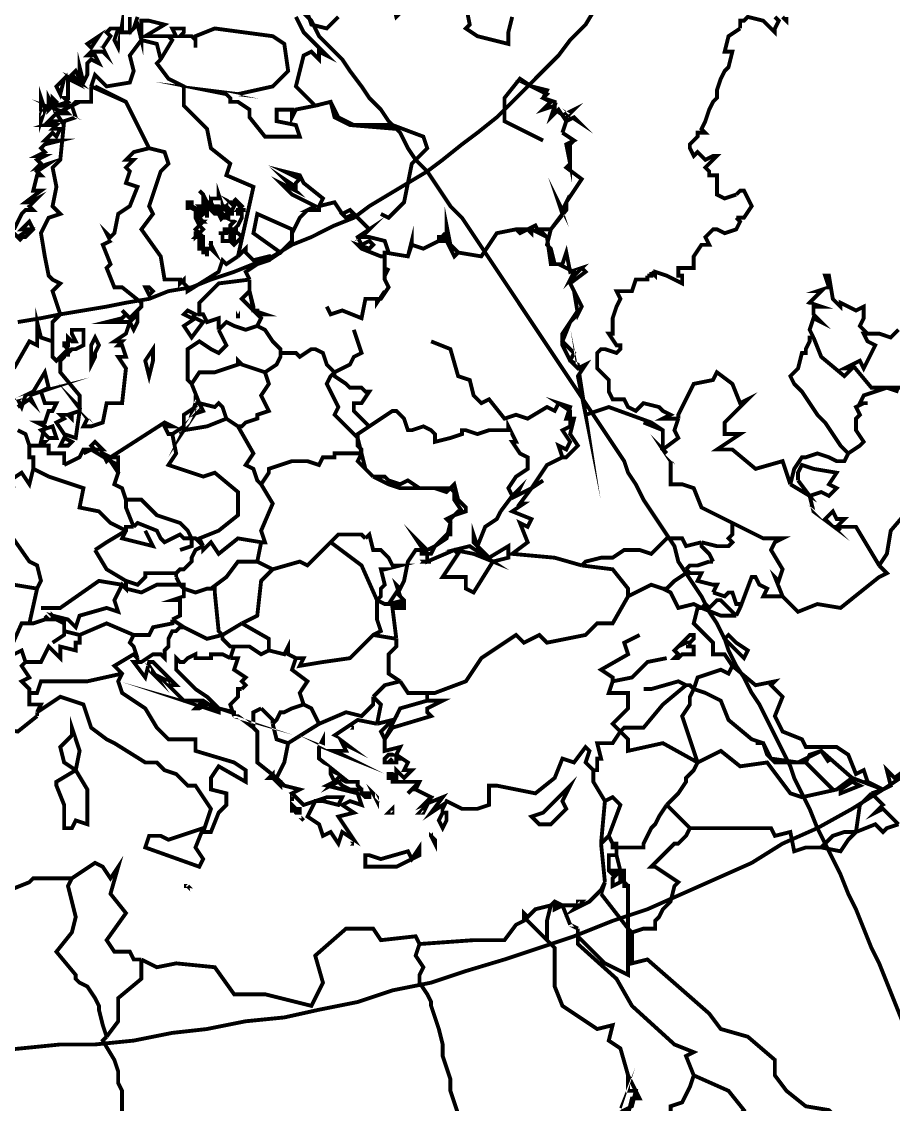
# Model space of a CAD drawing. Extents: x 475 to 2724, y -1 to 2248.
# Drawn here: x 1629 to 1854.7, y 1047.5 to 1327.8 of the extents above; entities that cross this region are included whole.
import ezdxf

# ---------------------------------------------------------------- set-up
doc = ezdxf.new("R2010")
doc.units = 0
doc.layers.get('0').update_dxf_attribs({"color": 8, "linetype": 'CONTINUOUS'})

msp = doc.modelspace()

# ---------------------------------------------------------------- linework, layer by layer
at = {"color": 5, "const_width": 1}
for points in [[(1756, 1329), (1755, 1325), (1755, 1322), (1751, 1323), (1747, 1324), (1744, 1326), (1745, 1327), (1744, 1332), (1740, 1337), (1737, 1337), (1730, 1341), (1729, 1338), (1730, 1333), (1726, 1329), (1725, 1333), (1716, 1339), (1717, 1346)], [(1764, 1297), (1754, 1302), (1754, 1308), (1758, 1313), (1761, 1311)], [(1764, 1308), (1765, 1310), (1761, 1311), (1765, 1309), (1764, 1308), (1767, 1307), (1767, 1305), (1770, 1303), (1772, 1305), (1770, 1304), (1773, 1302), (1772, 1303), (1770, 1302), (1768, 1305), (1766, 1303), (1767, 1306), (1764, 1305), (1766, 1307), (1764, 1308)], [(1648, 1311), (1656, 1307), (1662, 1295)], [(1726, 1300), (1714, 1301), (1710, 1303), (1709, 1307), (1705, 1306)], [(1722, 1278), (1724, 1277), (1728, 1281), (1730, 1291), (1734, 1295), (1733, 1298), (1725, 1301), (1715, 1301), (1711, 1303), (1709, 1307), (1705, 1306)], [(1770, 1302), (1769, 1299)], [(1771, 1291), (1771, 1296), (1772, 1297), (1769, 1299), (1772, 1297), (1770, 1296), (1771, 1291)], [(1697, 1289), (1701, 1288), (1702, 1286), (1707, 1282), (1706, 1280), (1706, 1279), (1703, 1279), (1703, 1279), (1705, 1280), (1699, 1283), (1696, 1286), (1700, 1284), (1698, 1286), (1697, 1287), (1700, 1285), (1700, 1286), (1701, 1287), (1697, 1289)], [(1771, 1291), (1770, 1290), (1774, 1287), (1770, 1281)], [(1766, 1269), (1767, 1265), (1769, 1265), (1770, 1268), (1771, 1263), (1774, 1264), (1771, 1261), (1772, 1263), (1768, 1265), (1766, 1265), (1765, 1272), (1763, 1273), (1763, 1273), (1763, 1273), (1764, 1273), (1763, 1274), (1766, 1274), (1769, 1278), (1768, 1281), (1769, 1279), (1770, 1281), (1770, 1279), (1766, 1274), (1765, 1270), (1766, 1269)], [(1683, 1271), (1684, 1271), (1684, 1271), (1684, 1271), (1684, 1271), (1684, 1272), (1683, 1272), (1683, 1271), (1682, 1271), (1681, 1271), (1681, 1271), (1681, 1273), (1680, 1273), (1681, 1273), (1681, 1272), (1681, 1273), (1682, 1273), (1682, 1274), (1681, 1274), (1681, 1274), (1682, 1274), (1683, 1273), (1683, 1274), (1683, 1275), (1683, 1275), (1684, 1276), (1684, 1276), (1682, 1277), (1683, 1277), (1681, 1277), (1680, 1278), (1679, 1278), (1678, 1279), (1680, 1278), (1679, 1279), (1679, 1279), (1678, 1281), (1678, 1280), (1677, 1281), (1676, 1283), (1676, 1283), (1675, 1284), (1675, 1284), (1675, 1284), (1676, 1283), (1676, 1282), (1677, 1281), (1677, 1281), (1678, 1281), (1678, 1282), (1679, 1282), (1679, 1282), (1680, 1282), (1680, 1283), (1681, 1280), (1682, 1280), (1683, 1279), (1683, 1279), (1683, 1279), (1682, 1279), (1682, 1279), (1682, 1279), (1682, 1280), (1681, 1279), (1680, 1280), (1680, 1280), (1679, 1280), (1679, 1280), (1680, 1278), (1680, 1279), (1681, 1278), (1681, 1277), (1682, 1278), (1682, 1278), (1682, 1278), (1683, 1279), (1682, 1279), (1682, 1279), (1683, 1278), (1684, 1278), (1683, 1278), (1683, 1278), (1684, 1280), (1684, 1280), (1683, 1281), (1685, 1280), (1685, 1280), (1684, 1281), (1685, 1281), (1684, 1282), (1686, 1280), (1686, 1280), (1685, 1279), (1686, 1279), (1686, 1279), (1687, 1279), (1687, 1279), (1686, 1279), (1685, 1279), (1685, 1278), (1686, 1278), (1686, 1277), (1685, 1275), (1685, 1275), (1684, 1274), (1685, 1274), (1684, 1274), (1684, 1273), (1684, 1273), (1684, 1273), (1685, 1273), (1685, 1273), (1686, 1272), (1684, 1270), (1683, 1271)], [(1673, 1280), (1673, 1281), (1672, 1281), (1672, 1281), (1672, 1280), (1672, 1279), (1672, 1279), (1672, 1280), (1672, 1280), (1674, 1279), (1674, 1278), (1674, 1277), (1674, 1277), (1675, 1275), (1674, 1274), (1674, 1274), (1674, 1274), (1674, 1274), (1675, 1273), (1674, 1273), (1674, 1272), (1675, 1273), (1674, 1272), (1675, 1272), (1675, 1271), (1675, 1271), (1675, 1270), (1675, 1270), (1675, 1269), (1676, 1269), (1676, 1269), (1676, 1269), (1676, 1268), (1677, 1268), (1677, 1268), (1677, 1267), (1677, 1268), (1677, 1269), (1677, 1269), (1677, 1269), (1676, 1269), (1677, 1269), (1678, 1269), (1679, 1268), (1679, 1268), (1678, 1270), (1678, 1270), (1678, 1271), (1678, 1271), (1678, 1270), (1678, 1269), (1678, 1269), (1676, 1269), (1676, 1270), (1676, 1270), (1676, 1271), (1676, 1272), (1675, 1272), (1675, 1273), (1676, 1274), (1675, 1275), (1675, 1275), (1676, 1276), (1675, 1276), (1675, 1276), (1676, 1276), (1675, 1277), (1675, 1277), (1676, 1278), (1676, 1278), (1677, 1278), (1677, 1277), (1677, 1278), (1677, 1277), (1677, 1278), (1677, 1280), (1676, 1281), (1676, 1281), (1676, 1280), (1676, 1280), (1675, 1280), (1676, 1279), (1677, 1279), (1677, 1279), (1677, 1278), (1675, 1279), (1675, 1279), (1676, 1278), (1676, 1278), (1675, 1278), (1675, 1277), (1675, 1277), (1675, 1277), (1675, 1277), (1674, 1278), (1674, 1278), (1674, 1279), (1675, 1279), (1675, 1279), (1675, 1278), (1673, 1280), (1673, 1280)], [(1712, 1278), (1710, 1281), (1706, 1280)], [(1690, 1278), (1699, 1274), (1699, 1273), (1699, 1271), (1696, 1268), (1696, 1268), (1689, 1273), (1690, 1278)], [(1699, 1273), (1701, 1277), (1703, 1279)], [(1714, 1279), (1715, 1278), (1713, 1277), (1712, 1278), (1714, 1279)], [(1719, 1274), (1715, 1278)], [(1737, 1272), (1737, 1271), (1737, 1271), (1739, 1271), (1741, 1267), (1742, 1268), (1742, 1268), (1740, 1270), (1739, 1275), (1739, 1272), (1738, 1273), (1739, 1272), (1737, 1272)], [(1719, 1272), (1723, 1271), (1724, 1268), (1723, 1268), (1723, 1267), (1722, 1267), (1717, 1269), (1716, 1270), (1719, 1269), (1720, 1270), (1719, 1271), (1717, 1270), (1716, 1272), (1719, 1274), (1719, 1274), (1717, 1272), (1719, 1272)], [(1742, 1268), (1748, 1267), (1752, 1273), (1757, 1274), (1758, 1273), (1762, 1275), (1763, 1273)], [(1729, 1267), (1730, 1271), (1730, 1270), (1733, 1269), (1737, 1271)], [(1742, 1268), (1748, 1267), (1752, 1273), (1757, 1274), (1760, 1274), (1761, 1273), (1761, 1274), (1763, 1273)], [(1723, 1268), (1729, 1267), (1730, 1270), (1733, 1269), (1737, 1271)], [(1696, 1268), (1693, 1266)], [(1708, 1254), (1709, 1252), (1712, 1253), (1717, 1251), (1718, 1256), (1722, 1256), (1724, 1259), (1723, 1261), (1723, 1267)], [(1723, 1262), (1724, 1264)], [(1774, 1264), (1775, 1263), (1771, 1260), (1772, 1258)], [(1773, 1252), (1772, 1258), (1774, 1254), (1773, 1252), (1773, 1252)], [(1848, 1247), (1846, 1249), (1847, 1251), (1847, 1254), (1845, 1253), (1841, 1255), (1841, 1254), (1839, 1256), (1838, 1262), (1837, 1262), (1838, 1259), (1835, 1258), (1836, 1258), (1833, 1255), (1836, 1254), (1834, 1254), (1834, 1252), (1836, 1250), (1834, 1251), (1833, 1248), (1834, 1246)], [(1690, 1252), (1690, 1252), (1686, 1256), (1688, 1258)], [(1688, 1258), (1689, 1253), (1692, 1252), (1690, 1252)], [(1721, 1256), (1721, 1255), (1723, 1258)], [(1685, 1253), (1685, 1251), (1685, 1253)], [(1775, 1226), (1773, 1236), (1775, 1239), (1773, 1238), (1771, 1240), (1772, 1242), (1769, 1245), (1771, 1250), (1769, 1247), (1769, 1244), (1771, 1240), (1773, 1239), (1775, 1226)], [(1773, 1252), (1771, 1250)], [(1645, 1248), (1645, 1246), (1645, 1247), (1645, 1246), (1645, 1245), (1645, 1244), (1643, 1243), (1643, 1243), (1643, 1243), (1642, 1243), (1641, 1242), (1641, 1241), (1641, 1242), (1640, 1241), (1640, 1242), (1641, 1243), (1640, 1244), (1640, 1245), (1640, 1244), (1641, 1244), (1641, 1246), (1641, 1246), (1642, 1245), (1643, 1245), (1642, 1247), (1642, 1247), (1642, 1248), (1642, 1248), (1642, 1248), (1642, 1248), (1644, 1248), (1644, 1248), (1645, 1248)], [(1715, 1248), (1717, 1242), (1715, 1241), (1714, 1239), (1710, 1237)], [(1834, 1246), (1836, 1241), (1842, 1236), (1844, 1238), (1842, 1238), (1844, 1239), (1846, 1240), (1847, 1238), (1850, 1244), (1848, 1245), (1847, 1247), (1848, 1247)], [(1648, 1246), (1649, 1244), (1648, 1242), (1648, 1241), (1647, 1239), (1647, 1239), (1647, 1240), (1647, 1241), (1647, 1242), (1647, 1244), (1648, 1246), (1648, 1246), (1648, 1246)], [(1735, 1245), (1740, 1243), (1742, 1236), (1745, 1235), (1746, 1231), (1748, 1229), (1750, 1230), (1754, 1225), (1757, 1226), (1760, 1225), (1765, 1228), (1767, 1227), (1768, 1229)], [(1863, 1233), (1849, 1233), (1844, 1239)], [(1710, 1237), (1709, 1236), (1708, 1234), (1711, 1228), (1710, 1226), (1716, 1220), (1716, 1220)], [(1710, 1237), (1710, 1237)], [(1671, 1222), (1672, 1224), (1673, 1225), (1671, 1222)], [(1768, 1229), (1771, 1228), (1770, 1225), (1772, 1225), (1771, 1221), (1773, 1218), (1770, 1215), (1769, 1215), (1768, 1218), (1770, 1217), (1771, 1219), (1769, 1222), (1771, 1223), (1771, 1227), (1768, 1229)], [(1775, 1226), (1781, 1228), (1792, 1224), (1795, 1222), (1795, 1217)], [(1671, 1222), (1670, 1221), (1670, 1221), (1671, 1222)], [(1790, 1224), (1795, 1222)], [(1676, 1192), (1675, 1194), (1680, 1196), (1685, 1200), (1685, 1206), (1679, 1211), (1676, 1210), (1667, 1213), (1669, 1216), (1668, 1221)], [(1716, 1220), (1717, 1216)], [(1718, 1212), (1716, 1214), (1717, 1216)], [(1717, 1216), (1717, 1216)], [(1717, 1216), (1718, 1212), (1718, 1212)], [(1769, 1215), (1765, 1213), (1761, 1207)], [(1656, 1204), (1655, 1207), (1653, 1208), (1654, 1211)], [(1654, 1211), (1654, 1213)], [(1718, 1212), (1718, 1212), (1720, 1210)], [(1656, 1196), (1656, 1196), (1652, 1198), (1649, 1201), (1644, 1202), (1645, 1207), (1636, 1210)], [(1720, 1210), (1723, 1210), (1724, 1209), (1724, 1209), (1724, 1209), (1727, 1208), (1729, 1209), (1732, 1207), (1736, 1207), (1739, 1206), (1740, 1207), (1740, 1207), (1741, 1208), (1742, 1204), (1744, 1202), (1744, 1201), (1741, 1200), (1740, 1199), (1740, 1199), (1740, 1195), (1739, 1195), (1737, 1193), (1737, 1193), (1736, 1192)], [(1736, 1192), (1739, 1194), (1740, 1198), (1739, 1199), (1741, 1200), (1742, 1201), (1743, 1201), (1741, 1204), (1741, 1206), (1740, 1207), (1737, 1207), (1734, 1207), (1732, 1207), (1730, 1207), (1727, 1207), (1724, 1208), (1724, 1208), (1720, 1210), (1720, 1210), (1720, 1210)], [(1764, 1209), (1761, 1207)], [(1673, 1194), (1672, 1196), (1670, 1198), (1664, 1200), (1660, 1204), (1656, 1204)], [(1633, 1181), (1634, 1183), (1633, 1187), (1631, 1188), (1624, 1198), (1623, 1198)], [(1661, 1196), (1663, 1192), (1655, 1194), (1656, 1196)], [(1670, 1191), (1673, 1192), (1673, 1194)], [(1741, 1191), (1745, 1192), (1751, 1188), (1746, 1190), (1741, 1191)], [(1634, 1176), (1639, 1176), (1649, 1183), (1655, 1182)], [(1631, 1172), (1633, 1181)], [(1655, 1182), (1656, 1181)], [(1656, 1181), (1660, 1180), (1664, 1182), (1670, 1182)], [(1670, 1182), (1670, 1182)], [(1670, 1182), (1671, 1182), (1671, 1181)], [(1671, 1181), (1674, 1180), (1677, 1181), (1678, 1181)], [(1678, 1181), (1679, 1181), (1679, 1180), (1680, 1170), (1681, 1169)], [(1720, 1169), (1722, 1170), (1721, 1173), (1721, 1178)], [(1721, 1178), (1723, 1177), (1724, 1177)], [(1724, 1177), (1728, 1178)], [(1724, 1177), (1724, 1177), (1728, 1177)], [(1638, 1173), (1638, 1173), (1637, 1174), (1641, 1173)], [(1637, 1173), (1637, 1174), (1638, 1173)], [(1632, 1172), (1631, 1172)], [(1635, 1173), (1632, 1172)], [(1636, 1173), (1635, 1173)], [(1637, 1173), (1636, 1173)], [(1636, 1173), (1636, 1173)], [(1636, 1173), (1636, 1173)], [(1638, 1173), (1637, 1173)], [(1637, 1173), (1637, 1173)], [(1640, 1173), (1640, 1172), (1638, 1173)], [(1638, 1173), (1638, 1173)], [(1640, 1172), (1640, 1172), (1640, 1173)], [(1641, 1173), (1640, 1173)], [(1640, 1171), (1640, 1172)], [(1640, 1172), (1640, 1172)], [(1640, 1170), (1640, 1171)], [(1637, 1167), (1640, 1169), (1640, 1170)], [(1681, 1169), (1681, 1169)], [(1681, 1169), (1681, 1168)], [(1700, 1163), (1702, 1163), (1701, 1161), (1707, 1162), (1714, 1163), (1719, 1168), (1720, 1169)], [(1789, 1169), (1785, 1167), (1786, 1164), (1779, 1160), (1782, 1158), (1782, 1157), (1781, 1154), (1786, 1154), (1786, 1150), (1782, 1146), (1784, 1144)], [(1798, 1163), (1799, 1164), (1798, 1165), (1799, 1166), (1801, 1167), (1801, 1167), (1801, 1167), (1800, 1167), (1802, 1169), (1802, 1169), (1802, 1169), (1803, 1169), (1803, 1168), (1802, 1167), (1802, 1166), (1801, 1166), (1802, 1166), (1802, 1166), (1803, 1166), (1803, 1165), (1803, 1164), (1802, 1164), (1801, 1164), (1801, 1164), (1800, 1164), (1799, 1163), (1798, 1163)], [(1812, 1169), (1814, 1167), (1817, 1165), (1816, 1163), (1815, 1164), (1811, 1168), (1812, 1169)], [(1681, 1168), (1682, 1167), (1683, 1166)], [(1683, 1166), (1684, 1166)], [(1684, 1166), (1684, 1166)], [(1684, 1166), (1688, 1166), (1691, 1164), (1693, 1165)], [(1693, 1165), (1693, 1165), (1697, 1164), (1698, 1166), (1698, 1164), (1700, 1163)], [(1796, 1163), (1791, 1162), (1787, 1158), (1782, 1157)], [(1631, 1154), (1633, 1154), (1634, 1157), (1646, 1157), (1655, 1159)], [(1790, 1155), (1792, 1155), (1799, 1157), (1801, 1156)], [(1801, 1156), (1802, 1156), (1803, 1155)], [(1803, 1155), (1803, 1155)], [(1803, 1155), (1806, 1154), (1810, 1152), (1812, 1147), (1818, 1142), (1821, 1141), (1823, 1137), (1830, 1136), (1836, 1139), (1844, 1132)], [(1784, 1144), (1786, 1142), (1786, 1139), (1795, 1141), (1804, 1136), (1804, 1136)], [(1819, 1141), (1821, 1141), (1822, 1138), (1824, 1136), (1832, 1136), (1833, 1138), (1836, 1139), (1838, 1136)], [(1804, 1136), (1810, 1139), (1815, 1135), (1822, 1136), (1828, 1128), (1831, 1127), (1840, 1129), (1844, 1132), (1852, 1129), (1852, 1129), (1847, 1131)], [(1832, 1136), (1839, 1129)], [(1841, 1129), (1844, 1131), (1846, 1130), (1841, 1128), (1841, 1129)], [(1782, 1115), (1783, 1115), (1783, 1114)], [(1783, 1114), (1782, 1114), (1782, 1114), (1782, 1115)], [(1783, 1114), (1783, 1114)], [(1784, 1108), (1785, 1108), (1785, 1105), (1785, 1105), (1785, 1106), (1785, 1105)], [(1784, 1106), (1784, 1107), (1784, 1108), (1784, 1108)], [(1785, 1105), (1784, 1106)], [(1785, 1104), (1785, 1105), (1786, 1104), (1786, 1104)], [(1786, 1104), (1785, 1104), (1785, 1104)], [(1765, 1090), (1765, 1095), (1766, 1099)], [(1786, 1055), (1784, 1062), (1781, 1064), (1782, 1068), (1778, 1067), (1769, 1073), (1767, 1078), (1767, 1088), (1759, 1096)], [(1757, 1094), (1757, 1094)], [(1782, 1041), (1784, 1046), (1786, 1045), (1787, 1049), (1789, 1049), (1786, 1055), (1786, 1051), (1788, 1051), (1787, 1047), (1785, 1046), (1782, 1044), (1783, 1044), (1782, 1041)]]:
    msp.add_lwpolyline(points, dxfattribs=at)
at = {"color": 94, "const_width": 1}
for points in [[(1657, 1329), (1657, 1325), (1655, 1325), (1655, 1327), (1654, 1321), (1653, 1323), (1654, 1326), (1652, 1326), (1652, 1326), (1651, 1325), (1652, 1324), (1650, 1321), (1651, 1319), (1650, 1320), (1649, 1320), (1647, 1320), (1646, 1319), (1648, 1319), (1649, 1317), (1647, 1318), (1646, 1317), (1646, 1314), (1645, 1312), (1644, 1316), (1644, 1313), (1643, 1315), (1642, 1314), (1644, 1312), (1642, 1313), (1643, 1312), (1641, 1313), (1641, 1312), (1641, 1308), (1640, 1308), (1641, 1307), (1638, 1306), (1642, 1306), (1640, 1305), (1641, 1304), (1638, 1305), (1640, 1304), (1638, 1304), (1640, 1301), (1638, 1304), (1636, 1302), (1638, 1302), (1635, 1301), (1638, 1301), (1637, 1300), (1639, 1300), (1638, 1298), (1637, 1299), (1635, 1297), (1639, 1297), (1635, 1296), (1634, 1295), (1635, 1294), (1633, 1293), (1635, 1293), (1633, 1292), (1634, 1291), (1633, 1290), (1636, 1291), (1633, 1289), (1634, 1288), (1633, 1288), (1632, 1284), (1634, 1284), (1630, 1281), (1631, 1281), (1633, 1282), (1631, 1280), (1632, 1279), (1630, 1279), (1629, 1278), (1627, 1274)], [(1667, 1324), (1665, 1324), (1661, 1324), (1666, 1327), (1662, 1328), (1660, 1328), (1660, 1323), (1659, 1327), (1658, 1326), (1659, 1329)], [(1700, 1329), (1702, 1325), (1708, 1319), (1706, 1320), (1706, 1318), (1704, 1320), (1702, 1319), (1700, 1311), (1705, 1306), (1705, 1306), (1700, 1305), (1699, 1303), (1699, 1305), (1695, 1305), (1695, 1302), (1700, 1301), (1701, 1298), (1694, 1298)], [(1711, 1329), (1708, 1326), (1704, 1327), (1703, 1330)], [(1647, 1321), (1646, 1322), (1649, 1324), (1647, 1321)], [(1653, 1326), (1653, 1326)], [(1694, 1298), (1692, 1298), (1688, 1303), (1688, 1305), (1685, 1307), (1683, 1307), (1683, 1308), (1683, 1308), (1682, 1309), (1677, 1310), (1685, 1309), (1694, 1311), (1698, 1315), (1697, 1322), (1694, 1324), (1679, 1326), (1674, 1324), (1674, 1321), (1674, 1323), (1673, 1324), (1672, 1324), (1670, 1324), (1671, 1325), (1671, 1326), (1668, 1326), (1669, 1324), (1667, 1324)], [(1650, 1322), (1650, 1322)], [(1650, 1320), (1650, 1320)], [(1643, 1317), (1643, 1317)], [(1644, 1317), (1644, 1317)], [(1639, 1309), (1638, 1311), (1640, 1313), (1639, 1309)], [(1642, 1315), (1642, 1315)], [(1640, 1313), (1640, 1313)], [(1635, 1305), (1634, 1305), (1634, 1308), (1635, 1305)], [(1635, 1304), (1636, 1305), (1636, 1308), (1637, 1306), (1637, 1308), (1638, 1307), (1636, 1305), (1635, 1304)], [(1634, 1302), (1634, 1304), (1635, 1305), (1634, 1302)], [(1635, 1308), (1635, 1308)], [(1631, 1302), (1631, 1302)], [(1632, 1301), (1632, 1301)], [(1637, 1245), (1637, 1241), (1638, 1240), (1639, 1241), (1639, 1237), (1644, 1231), (1644, 1228), (1643, 1229), (1646, 1225), (1645, 1223), (1647, 1223), (1650, 1224), (1651, 1229), (1655, 1229), (1656, 1238), (1654, 1241), (1656, 1241), (1655, 1244), (1654, 1244), (1655, 1245), (1653, 1245), (1656, 1247), (1657, 1250), (1658, 1248), (1659, 1250), (1659, 1252), (1657, 1250), (1651, 1250), (1655, 1251), (1656, 1252), (1655, 1253), (1657, 1251), (1658, 1252), (1660, 1254), (1660, 1255), (1655, 1259), (1653, 1259), (1651, 1264), (1652, 1265), (1650, 1270), (1652, 1271), (1651, 1273), (1652, 1272), (1653, 1273), (1654, 1278), (1657, 1280), (1659, 1285), (1656, 1286), (1657, 1289), (1656, 1290), (1658, 1292), (1656, 1292), (1658, 1294), (1662, 1295)], [(1662, 1295), (1666, 1294), (1667, 1291), (1665, 1289), (1662, 1280), (1663, 1278), (1660, 1274), (1665, 1267), (1666, 1261), (1670, 1261), (1670, 1260), (1671, 1261), (1671, 1260), (1672, 1259), (1672, 1258), (1680, 1263), (1681, 1266), (1682, 1265), (1685, 1267)], [(1665, 1290), (1665, 1290)], [(1628, 1272), (1631, 1274), (1629, 1274), (1631, 1276), (1632, 1274), (1630, 1272), (1628, 1272), (1629, 1271), (1627, 1273)], [(1660, 1277), (1660, 1277)], [(1685, 1267), (1687, 1269), (1687, 1268), (1689, 1266), (1693, 1267), (1693, 1266), (1690, 1265), (1687, 1263), (1688, 1261)], [(1671, 1261), (1671, 1261)], [(1688, 1261), (1680, 1260), (1675, 1255), (1675, 1252), (1676, 1252), (1677, 1250), (1680, 1251), (1680, 1248)], [(1661, 1259), (1662, 1259), (1662, 1259), (1663, 1258), (1663, 1258), (1662, 1257), (1661, 1259)], [(1627, 1238), (1631, 1245), (1633, 1244), (1633, 1248), (1633, 1250), (1634, 1246), (1637, 1245)], [(1672, 1253), (1674, 1252), (1673, 1251), (1671, 1252), (1672, 1253)], [(1674, 1253), (1674, 1253)], [(1674, 1251), (1676, 1250), (1673, 1246), (1671, 1249), (1674, 1251)], [(1675, 1251), (1675, 1251)], [(1680, 1248), (1682, 1244), (1680, 1242), (1678, 1243), (1675, 1245), (1672, 1243), (1672, 1241), (1672, 1235), (1673, 1234)], [(1677, 1246), (1677, 1246)], [(1663, 1243), (1663, 1240), (1662, 1236), (1661, 1240), (1663, 1243)], [(1634, 1218), (1635, 1219), (1634, 1219), (1635, 1223), (1633, 1224), (1635, 1224), (1636, 1227), (1637, 1227), (1638, 1229), (1635, 1229), (1634, 1232), (1636, 1233), (1635, 1237), (1632, 1232), (1628, 1230), (1629, 1228), (1630, 1231), (1634, 1232), (1631, 1231), (1632, 1229), (1631, 1230), (1628, 1228)], [(1658, 1238), (1658, 1238)], [(1799, 1225), (1799, 1226), (1803, 1234), (1808, 1235), (1809, 1237), (1813, 1234), (1815, 1229), (1817, 1230), (1811, 1224), (1811, 1221), (1815, 1221), (1809, 1217), (1813, 1217), (1819, 1212), (1826, 1214), (1828, 1208)], [(1637, 1234), (1637, 1234)], [(1673, 1234), (1675, 1229)], [(1630, 1231), (1630, 1231)], [(1674, 1229), (1674, 1231), (1674, 1229)], [(1674, 1229), (1674, 1228), (1671, 1226), (1671, 1223)], [(1675, 1229), (1676, 1227), (1673, 1226), (1674, 1229)], [(1637, 1226), (1637, 1226)], [(1644, 1227), (1643, 1220), (1640, 1221), (1638, 1224), (1640, 1225), (1639, 1226), (1641, 1226), (1642, 1226), (1642, 1225), (1641, 1226), (1644, 1227)], [(1813, 1198), (1805, 1202), (1803, 1207), (1800, 1208), (1797, 1208), (1797, 1214), (1795, 1217), (1796, 1216), (1795, 1217), (1799, 1220), (1798, 1222), (1799, 1225), (1799, 1225)], [(1628, 1222), (1630, 1221), (1631, 1218)], [(1630, 1222), (1630, 1222)], [(1637, 1223), (1638, 1220), (1636, 1220), (1634, 1222), (1637, 1223)], [(1671, 1223), (1668, 1221), (1667, 1221), (1666, 1223), (1668, 1223), (1666, 1224), (1652, 1215)], [(1652, 1224), (1652, 1224)], [(1635, 1220), (1635, 1220)], [(1640, 1220), (1642, 1219), (1641, 1218), (1639, 1218), (1640, 1220)], [(1639, 1221), (1639, 1221)], [(1642, 1220), (1642, 1220)], [(1644, 1221), (1644, 1221)], [(1648, 1217), (1647, 1218), (1648, 1219), (1650, 1217), (1648, 1217)], [(1631, 1218), (1631, 1215), (1632, 1215), (1632, 1212), (1636, 1210), (1632, 1212), (1631, 1208), (1629, 1211), (1626, 1209), (1627, 1207)], [(1630, 1217), (1630, 1217)], [(1630, 1217), (1630, 1217)], [(1632, 1216), (1632, 1216)], [(1640, 1213), (1640, 1216), (1636, 1216), (1636, 1218), (1634, 1218)], [(1652, 1214), (1652, 1214), (1647, 1217), (1645, 1216), (1647, 1217), (1645, 1217), (1644, 1215), (1640, 1213)], [(1640, 1217), (1640, 1217)], [(1652, 1215), (1650, 1216), (1651, 1214), (1652, 1215)], [(1652, 1215), (1654, 1215), (1654, 1213), (1652, 1214)], [(1830, 1209), (1830, 1211), (1831, 1213), (1834, 1212), (1840, 1211), (1838, 1208), (1840, 1207), (1838, 1205), (1836, 1206), (1833, 1205), (1834, 1201), (1838, 1198), (1837, 1199), (1839, 1201), (1840, 1199), (1842, 1199), (1840, 1197), (1841, 1196), (1840, 1197), (1845, 1197), (1851, 1187)], [(1756, 1205), (1758, 1207), (1757, 1205), (1761, 1207), (1758, 1203), (1759, 1203), (1756, 1201), (1761, 1199), (1760, 1197), (1758, 1198), (1760, 1193), (1756, 1190), (1767, 1189), (1774, 1187)], [(1828, 1208), (1833, 1205), (1830, 1209)], [(1753, 1201), (1756, 1205)], [(1727, 1179), (1726, 1182), (1727, 1181), (1728, 1183), (1729, 1188), (1731, 1191), (1733, 1191), (1731, 1194), (1734, 1191), (1736, 1192), (1736, 1192), (1735, 1190), (1732, 1190), (1734, 1190), (1734, 1188), (1741, 1191), (1742, 1190), (1738, 1184), (1744, 1184), (1744, 1181), (1746, 1180), (1751, 1188), (1755, 1189), (1755, 1192), (1750, 1189), (1746, 1193), (1746, 1195), (1747, 1192), (1749, 1197), (1752, 1199), (1753, 1201)], [(1826, 1179), (1824, 1184), (1825, 1183), (1826, 1186), (1823, 1191), (1824, 1193), (1826, 1194), (1821, 1194), (1813, 1198), (1813, 1198)], [(1732, 1188), (1733, 1188), (1735, 1188), (1733, 1188), (1732, 1188)], [(1774, 1187), (1782, 1186), (1786, 1181), (1786, 1179)], [(1851, 1187), (1853, 1185), (1851, 1184), (1841, 1176), (1835, 1177), (1830, 1175), (1826, 1179)], [(1786, 1179), (1782, 1172), (1778, 1172), (1775, 1169), (1765, 1167), (1763, 1169), (1759, 1167), (1757, 1169), (1748, 1163), (1744, 1157), (1736, 1154), (1734, 1154), (1734, 1152), (1738, 1152), (1734, 1150), (1734, 1149), (1735, 1148), (1725, 1145), (1723, 1142), (1723, 1139), (1727, 1140), (1726, 1138), (1729, 1136), (1728, 1134), (1730, 1134), (1728, 1132), (1726, 1134), (1726, 1131), (1732, 1131), (1731, 1129), (1735, 1127), (1733, 1125), (1738, 1127), (1735, 1123), (1738, 1125), (1738, 1124), (1739, 1126), (1743, 1124), (1747, 1124), (1750, 1125), (1750, 1130), (1752, 1130), (1762, 1128), (1767, 1132), (1769, 1137), (1772, 1136), (1775, 1140), (1776, 1139), (1775, 1136), (1777, 1134)], [(1726, 1168), (1725, 1176), (1728, 1176), (1728, 1177), (1728, 1178), (1727, 1179)], [(1727, 1157), (1724, 1159), (1724, 1164), (1726, 1166), (1726, 1168)], [(1633, 1149), (1639, 1153), (1645, 1151), (1647, 1145), (1651, 1142), (1653, 1141), (1661, 1136), (1664, 1136), (1666, 1134), (1669, 1133), (1672, 1130), (1674, 1130), (1678, 1124), (1676, 1118), (1678, 1118), (1680, 1123), (1682, 1125), (1682, 1128), (1678, 1129), (1678, 1132), (1680, 1135), (1687, 1131), (1687, 1134), (1684, 1136), (1674, 1139), (1674, 1142), (1667, 1142), (1664, 1145), (1661, 1150), (1655, 1154), (1654, 1157), (1655, 1159), (1653, 1161), (1658, 1164), (1659, 1163)], [(1659, 1163), (1659, 1162)], [(1659, 1162), (1658, 1162), (1661, 1158), (1662, 1162), (1663, 1162), (1669, 1156), (1667, 1156), (1671, 1152), (1676, 1152), (1679, 1150)], [(1662, 1161), (1664, 1158), (1662, 1160), (1662, 1161)], [(1663, 1162), (1663, 1162)], [(1665, 1158), (1667, 1157), (1667, 1156), (1665, 1158)], [(1721, 1146), (1725, 1147), (1722, 1144), (1723, 1142), (1727, 1150), (1734, 1152), (1734, 1154), (1729, 1154), (1727, 1157)], [(1680, 1150), (1680, 1149), (1677, 1150), (1684, 1148)], [(1674, 1152), (1674, 1152)], [(1633, 1148), (1633, 1149)], [(1674, 1150), (1675, 1151), (1677, 1151), (1675, 1150), (1674, 1150)], [(1675, 1149), (1675, 1149)], [(1679, 1150), (1680, 1150)], [(1614, 1139), (1614, 1143), (1617, 1146), (1621, 1145), (1621, 1146), (1622, 1145), (1622, 1146), (1622, 1145), (1628, 1144), (1633, 1148)], [(1633, 1148), (1633, 1148)], [(1684, 1148), (1685, 1148), (1689, 1145)], [(1707, 1126), (1705, 1126), (1703, 1122), (1706, 1120), (1707, 1117), (1709, 1118), (1711, 1115), (1712, 1118), (1715, 1116), (1711, 1122), (1715, 1123), (1712, 1125), (1714, 1126), (1717, 1125), (1716, 1128), (1708, 1130), (1710, 1131), (1709, 1133), (1709, 1134), (1711, 1133), (1706, 1137), (1706, 1140), (1707, 1142), (1707, 1140), (1712, 1138), (1710, 1139), (1713, 1139), (1712, 1141), (1714, 1140), (1710, 1143), (1716, 1147), (1721, 1146)], [(1642, 1145), (1644, 1139), (1643, 1134), (1640, 1136), (1639, 1140), (1642, 1143), (1642, 1145)], [(1647, 1144), (1647, 1144)], [(1689, 1145), (1690, 1144), (1690, 1136), (1695, 1132)], [(1714, 1145), (1715, 1145), (1714, 1145)], [(1720, 1144), (1720, 1144)], [(1722, 1143), (1722, 1143)], [(1852, 1129), (1854, 1130), (1853, 1134), (1854, 1133), (1855, 1132), (1859, 1135), (1860, 1133), (1866, 1131), (1871, 1126), (1878, 1127), (1887, 1125), (1895, 1131), (1898, 1137), (1900, 1138), (1903, 1136), (1907, 1132), (1910, 1133), (1924, 1140), (1923, 1141), (1929, 1144)], [(1720, 1141), (1720, 1141)], [(1725, 1138), (1727, 1137), (1727, 1137), (1726, 1137), (1726, 1137), (1726, 1137), (1726, 1136), (1726, 1136), (1725, 1136), (1724, 1136), (1725, 1137), (1724, 1136), (1724, 1136), (1723, 1136), (1723, 1136), (1723, 1137), (1724, 1138), (1724, 1138), (1725, 1138)], [(1643, 1134), (1646, 1129), (1646, 1122), (1646, 1120), (1643, 1121), (1642, 1119), (1640, 1119), (1640, 1125), (1638, 1130), (1638, 1131), (1643, 1134)], [(1694, 1133), (1694, 1133), (1694, 1132), (1695, 1131), (1696, 1131), (1696, 1130), (1695, 1131), (1694, 1132), (1693, 1132), (1694, 1133)], [(1695, 1132), (1697, 1130), (1701, 1129), (1699, 1128), (1702, 1125), (1708, 1127), (1712, 1127), (1711, 1125), (1707, 1126)], [(1711, 1132), (1713, 1131), (1714, 1131), (1715, 1131), (1715, 1131), (1716, 1131), (1716, 1130), (1717, 1129), (1717, 1128), (1718, 1128), (1718, 1128), (1719, 1128), (1719, 1128), (1719, 1127), (1718, 1127), (1717, 1128), (1717, 1129), (1716, 1129), (1714, 1129), (1714, 1129), (1714, 1129), (1712, 1130), (1711, 1131), (1711, 1131), (1709, 1130), (1711, 1132)], [(1725, 1133), (1726, 1132), (1726, 1131), (1726, 1131), (1725, 1131), (1725, 1131), (1725, 1131), (1725, 1131), (1725, 1132), (1724, 1132), (1724, 1133), (1725, 1133)], [(1777, 1134), (1777, 1131), (1780, 1126)], [(1731, 1130), (1731, 1129), (1730, 1129), (1729, 1128), (1731, 1130)], [(1771, 1130), (1769, 1126), (1770, 1124), (1766, 1120), (1763, 1120), (1761, 1122), (1764, 1123), (1771, 1130)], [(1849, 1128), (1852, 1129), (1852, 1129)], [(1699, 1128), (1699, 1127), (1699, 1126), (1699, 1128)], [(1720, 1128), (1721, 1127), (1721, 1126), (1720, 1128)], [(1856, 1120), (1852, 1124), (1850, 1123), (1852, 1125), (1849, 1128)], [(1850, 1128), (1850, 1128)], [(1699, 1125), (1700, 1124), (1701, 1124), (1701, 1123), (1700, 1123), (1699, 1124), (1699, 1123), (1699, 1124), (1699, 1125), (1699, 1125)], [(1725, 1124), (1725, 1123), (1724, 1123), (1725, 1124)], [(1734, 1125), (1733, 1123), (1733, 1123), (1733, 1123), (1732, 1123), (1732, 1123), (1734, 1125), (1734, 1125)], [(1780, 1126), (1779, 1115)], [(1701, 1122), (1702, 1121), (1702, 1121), (1702, 1121), (1702, 1121), (1701, 1122)], [(1739, 1123), (1739, 1122), (1739, 1121), (1738, 1119), (1738, 1119), (1737, 1121), (1737, 1121), (1738, 1123), (1739, 1123)], [(1676, 1119), (1674, 1114), (1676, 1111), (1675, 1109), (1661, 1114), (1662, 1117), (1665, 1117), (1667, 1116), (1676, 1119)], [(1735, 1118), (1735, 1117), (1736, 1116), (1736, 1116), (1736, 1115), (1735, 1117), (1735, 1118)], [(1714, 1115), (1715, 1115), (1714, 1115)], [(1779, 1115), (1780, 1105)], [(1732, 1114), (1732, 1112), (1726, 1109), (1718, 1109), (1718, 1112), (1719, 1112), (1722, 1111), (1729, 1113), (1730, 1111), (1732, 1114)], [(1660, 1085), (1658, 1085), (1657, 1087), (1655, 1087), (1653, 1087), (1651, 1090), (1656, 1097), (1652, 1102), (1654, 1109), (1652, 1106), (1650, 1109), (1648, 1110), (1642, 1106)], [(1642, 1106), (1632, 1106), (1631, 1105), (1626, 1103), (1623, 1105), (1614, 1104), (1604, 1101), (1600, 1097), (1595, 1097), (1588, 1093)], [(1672, 1104), (1671, 1104), (1672, 1104)], [(1673, 1103), (1672, 1104), (1673, 1103)], [(1780, 1105), (1779, 1103)], [(1779, 1103), (1776, 1100), (1772, 1098), (1773, 1099), (1769, 1099)], [(1769, 1099), (1767, 1098), (1767, 1099), (1769, 1099), (1767, 1100), (1766, 1099), (1762, 1098), (1760, 1096), (1759, 1097), (1759, 1096), (1759, 1096), (1759, 1095), (1757, 1094), (1754, 1090), (1746, 1090), (1732, 1089)], [(1769, 1099), (1771, 1094)], [(1774, 1100), (1774, 1100), (1773, 1099), (1773, 1100), (1774, 1100), (1774, 1100)], [(1775, 1100), (1774, 1100), (1775, 1100)], [(1732, 1089), (1731, 1091), (1722, 1090), (1720, 1093), (1713, 1093), (1705, 1086), (1707, 1079), (1704, 1073), (1692, 1076), (1684, 1076), (1679, 1083), (1669, 1084), (1664, 1083), (1660, 1085)], [(1771, 1094), (1773, 1093), (1771, 1094)], [(1773, 1093), (1773, 1091)], [(1773, 1091), (1775, 1089), (1780, 1084), (1786, 1081), (1786, 1093)], [(1786, 1093), (1786, 1093)], [(1786, 1093), (1787, 1092)], [(1803, 1055), (1801, 1060), (1803, 1061), (1798, 1063), (1787, 1073), (1783, 1080), (1773, 1089), (1773, 1091)], [(1787, 1092), (1787, 1084), (1791, 1085), (1807, 1071), (1810, 1067), (1817, 1065), (1824, 1059), (1824, 1055), (1827, 1051), (1832, 1047), (1838, 1046), (1844, 1040), (1852, 1035), (1857, 1030)], [(1657, 1088), (1657, 1088)], [(1830, 1030), (1821, 1033), (1815, 1045), (1816, 1046), (1812, 1051), (1803, 1055)]]:
    msp.add_lwpolyline(points, dxfattribs=at)
at = {"color": 7, "const_width": 1}
for points in [[(1628, 1250), (1634, 1251), (1639, 1252), (1645, 1253), (1651, 1254), (1656, 1255), (1662, 1256), (1667, 1258), (1673, 1259), (1678, 1261), (1684, 1263), (1689, 1265), (1694, 1267), (1699, 1270), (1704, 1272), (1710, 1275), (1715, 1277), (1719, 1280), (1724, 1283), (1729, 1286), (1734, 1289), (1738, 1292), (1743, 1296), (1747, 1299), (1752, 1303), (1756, 1307), (1760, 1311), (1764, 1315), (1768, 1319), (1771, 1323), (1775, 1327), (1778, 1332)], [(1857, 1069), (1855, 1074), (1853, 1079), (1851, 1084), (1849, 1088), (1847, 1093), (1845, 1098), (1843, 1102), (1841, 1107), (1839, 1111), (1837, 1115), (1835, 1119), (1833, 1124), (1831, 1128), (1829, 1132), (1828, 1135), (1826, 1139), (1824, 1143), (1822, 1147), (1820, 1151), (1818, 1154), (1816, 1158), (1814, 1161), (1812, 1165), (1811, 1168), (1809, 1172), (1807, 1175), (1805, 1179), (1803, 1182), (1801, 1185), (1799, 1188), (1798, 1192), (1796, 1195), (1794, 1198), (1792, 1201), (1790, 1204), (1788, 1208), (1786, 1211), (1785, 1214), (1783, 1217), (1781, 1220), (1779, 1223), (1777, 1226), (1775, 1229), (1773, 1232), (1771, 1235), (1769, 1238), (1767, 1241), (1765, 1244), (1763, 1247), (1761, 1250), (1759, 1253), (1757, 1256), (1755, 1259), (1753, 1262), (1751, 1265), (1749, 1268), (1747, 1271), (1745, 1274), (1743, 1277), (1740, 1280), (1738, 1283), (1736, 1286), (1734, 1289), (1731, 1292), (1729, 1295), (1727, 1299), (1724, 1302), (1722, 1305), (1719, 1308), (1717, 1311), (1714, 1315), (1712, 1318), (1709, 1321), (1706, 1324), (1704, 1328), (1701, 1331)], [(1619, 1061), (1629, 1062), (1639, 1063), (1648, 1063), (1658, 1064), (1668, 1066), (1677, 1067), (1687, 1069), (1697, 1070), (1706, 1072), (1716, 1074), (1725, 1077), (1735, 1079), (1744, 1082), (1754, 1085), (1763, 1088), (1772, 1091), (1782, 1095), (1791, 1098), (1800, 1102), (1809, 1106), (1818, 1110), (1826, 1115), (1835, 1119), (1844, 1124), (1852, 1129), (1861, 1135)]]:
    msp.add_lwpolyline(points, dxfattribs=at)
at = {"color": 1, "const_width": 1}
for points in [[(1824, 1329), (1825, 1328), (1824, 1326), (1824, 1325), (1821, 1328), (1817, 1329), (1816, 1328), (1815, 1328), (1815, 1326)], [(1827, 1329), (1827, 1328), (1826, 1329)], [(1815, 1326), (1812, 1324), (1811, 1320), (1813, 1320), (1812, 1316), (1811, 1315), (1810, 1313), (1809, 1310), (1809, 1308), (1808, 1307), (1807, 1305), (1806, 1302), (1805, 1300), (1806, 1299), (1804, 1299), (1804, 1298), (1802, 1296), (1802, 1296), (1802, 1295), (1803, 1293), (1804, 1294), (1806, 1292), (1808, 1293), (1809, 1293), (1806, 1290), (1807, 1289), (1807, 1288), (1809, 1288), (1809, 1284), (1809, 1283), (1809, 1283), (1811, 1282), (1814, 1283)], [(1647, 1311), (1648, 1314), (1651, 1311), (1657, 1312), (1658, 1315), (1657, 1319), (1660, 1323), (1664, 1322), (1665, 1318)], [(1667, 1324), (1668, 1323), (1665, 1318)], [(1665, 1318), (1664, 1317), (1667, 1313), (1671, 1311), (1671, 1306), (1677, 1300), (1678, 1295), (1683, 1291), (1682, 1288), (1689, 1285), (1685, 1267)], [(1647, 1311), (1647, 1307), (1643, 1307), (1642, 1306), (1643, 1303), (1640, 1302), (1639, 1292), (1637, 1290), (1638, 1285), (1637, 1280), (1639, 1278), (1636, 1277), (1634, 1273), (1635, 1267), (1636, 1262), (1637, 1261), (1639, 1260), (1637, 1258), (1639, 1252), (1637, 1250), (1637, 1245)], [(1647, 1311), (1656, 1307), (1662, 1295)], [(1814, 1283), (1815, 1284), (1816, 1284), (1818, 1280), (1818, 1280), (1816, 1277), (1816, 1277), (1814, 1277)], [(1814, 1277), (1815, 1276), (1814, 1274), (1814, 1274), (1811, 1273), (1809, 1274), (1808, 1274), (1806, 1272), (1807, 1270), (1805, 1270), (1803, 1267), (1803, 1265), (1803, 1264), (1799, 1264), (1799, 1262), (1800, 1262), (1800, 1261), (1800, 1261), (1800, 1260), (1796, 1262), (1793, 1263), (1793, 1262), (1792, 1263)], [(1688, 1261), (1688, 1258)], [(1790, 1261), (1788, 1261), (1787, 1258), (1783, 1258), (1784, 1256), (1783, 1254), (1782, 1251), (1782, 1248), (1782, 1247), (1781, 1247), (1783, 1244), (1784, 1244), (1784, 1243), (1783, 1242), (1780, 1243), (1779, 1243), (1779, 1243), (1778, 1242), (1778, 1238), (1778, 1238), (1781, 1235), (1781, 1232), (1782, 1230), (1783, 1230), (1785, 1230), (1786, 1228), (1788, 1227), (1790, 1229), (1794, 1228), (1795, 1227), (1795, 1227), (1797, 1226), (1795, 1225), (1799, 1225)], [(1791, 1262), (1791, 1261), (1790, 1261)], [(1792, 1263), (1792, 1262), (1791, 1262)], [(1688, 1258), (1688, 1258), (1689, 1254), (1689, 1253), (1690, 1253), (1690, 1252)], [(1690, 1249), (1687, 1248), (1684, 1249), (1682, 1250), (1680, 1248), (1680, 1248)], [(1690, 1252), (1691, 1251), (1690, 1249)], [(1690, 1249), (1692, 1248), (1694, 1245), (1696, 1243), (1696, 1242), (1696, 1242)], [(1848, 1247), (1851, 1247), (1854, 1246), (1856, 1248)], [(1843, 1216), (1841, 1218), (1839, 1221), (1837, 1224), (1835, 1226), (1833, 1229), (1831, 1232), (1829, 1234), (1828, 1236), (1830, 1238), (1831, 1242), (1832, 1242), (1832, 1243), (1833, 1245), (1833, 1246), (1834, 1246)], [(1696, 1242), (1696, 1241), (1695, 1239), (1692, 1237)], [(1696, 1242), (1700, 1242), (1701, 1241), (1704, 1243), (1705, 1243), (1707, 1242), (1708, 1239), (1710, 1237), (1710, 1237), (1710, 1236), (1710, 1236), (1713, 1234), (1714, 1233), (1717, 1233), (1718, 1232), (1719, 1232), (1717, 1229), (1716, 1229), (1715, 1229), (1715, 1229), (1715, 1229), (1715, 1227), (1717, 1225), (1719, 1223)], [(1692, 1237), (1689, 1238), (1686, 1239), (1685, 1240), (1685, 1239), (1682, 1238), (1679, 1237), (1677, 1237), (1676, 1237), (1675, 1237), (1673, 1234), (1673, 1234)], [(1692, 1237), (1693, 1234), (1691, 1231), (1692, 1229), (1693, 1227), (1690, 1226), (1690, 1225), (1687, 1224), (1686, 1223), (1685, 1223)], [(1843, 1216), (1846, 1218), (1846, 1218), (1847, 1219), (1845, 1222), (1845, 1225), (1846, 1226), (1845, 1228), (1847, 1229), (1848, 1229), (1846, 1229), (1846, 1229), (1847, 1231), (1850, 1232), (1853, 1233), (1853, 1233), (1856, 1232)], [(1674, 1229), (1674, 1229), (1675, 1229)], [(1675, 1229), (1679, 1228), (1680, 1229), (1681, 1228), (1681, 1228), (1682, 1225)], [(1671, 1223), (1671, 1222), (1671, 1222), (1677, 1223), (1682, 1225), (1682, 1225)], [(1682, 1225), (1682, 1225), (1685, 1223)], [(1719, 1223), (1722, 1225), (1725, 1227), (1726, 1227), (1728, 1225), (1729, 1222), (1730, 1222), (1733, 1223), (1735, 1222), (1736, 1221), (1736, 1220), (1736, 1219), (1740, 1220), (1743, 1221), (1743, 1222), (1744, 1222), (1747, 1221), (1750, 1222), (1752, 1222), (1753, 1222), (1755, 1222), (1755, 1223), (1757, 1219), (1756, 1219), (1758, 1216), (1760, 1215), (1760, 1212), (1757, 1210), (1755, 1207), (1755, 1207), (1756, 1205)], [(1685, 1223), (1689, 1216), (1687, 1213), (1689, 1212), (1690, 1209), (1691, 1208)], [(1719, 1223), (1716, 1221), (1716, 1220), (1716, 1218), (1717, 1217), (1717, 1217), (1717, 1216), (1713, 1216), (1710, 1216), (1710, 1215), (1709, 1215), (1707, 1215), (1706, 1213), (1703, 1214), (1701, 1214), (1699, 1214), (1696, 1213), (1693, 1212), (1693, 1212), (1693, 1211), (1691, 1208)], [(1631, 1218), (1634, 1218)], [(1828, 1208), (1829, 1212), (1831, 1215), (1832, 1215), (1835, 1216), (1838, 1215), (1840, 1214), (1841, 1214), (1841, 1214), (1842, 1214), (1843, 1216)], [(1658, 1197), (1656, 1202), (1656, 1204), (1655, 1207), (1653, 1208), (1654, 1211), (1652, 1214), (1652, 1215), (1652, 1215)], [(1691, 1208), (1694, 1203), (1691, 1196), (1692, 1193), (1691, 1193)], [(1851, 1187), (1853, 1190), (1854, 1196), (1860, 1203), (1862, 1202), (1871, 1206), (1873, 1205), (1878, 1204), (1882, 1207), (1886, 1202)], [(1648, 1191), (1651, 1193), (1656, 1196), (1656, 1197), (1658, 1197)], [(1676, 1192), (1674, 1194), (1673, 1194), (1671, 1194), (1670, 1195), (1666, 1193), (1665, 1194), (1664, 1196), (1659, 1198), (1658, 1197)], [(1813, 1198), (1813, 1195), (1812, 1194), (1813, 1193), (1813, 1193), (1812, 1192), (1809, 1192), (1805, 1193), (1805, 1193)], [(1691, 1193), (1685, 1194), (1680, 1190), (1678, 1193), (1676, 1191), (1676, 1192)], [(1709, 1193), (1711, 1195), (1715, 1195), (1716, 1195), (1717, 1195), (1718, 1194)], [(1718, 1194), (1719, 1195), (1720, 1191), (1722, 1191), (1724, 1189), (1725, 1187), (1727, 1187), (1723, 1186), (1722, 1186), (1723, 1182), (1722, 1181), (1722, 1181), (1722, 1179), (1721, 1178)], [(1805, 1193), (1801, 1192), (1800, 1194), (1797, 1194), (1796, 1194), (1794, 1192), (1793, 1191), (1792, 1190), (1789, 1191), (1788, 1191), (1785, 1191), (1782, 1189), (1781, 1189), (1781, 1189), (1779, 1189), (1775, 1188), (1774, 1187)], [(1648, 1191), (1651, 1186), (1656, 1183)], [(1669, 1184), (1669, 1185), (1670, 1186), (1671, 1186), (1673, 1188), (1673, 1189), (1674, 1191), (1674, 1191), (1676, 1192)], [(1691, 1193), (1690, 1188)], [(1694, 1186), (1701, 1188), (1703, 1187), (1706, 1190), (1709, 1193)], [(1709, 1193), (1717, 1187), (1721, 1178), (1721, 1178)], [(1805, 1193), (1805, 1192), (1807, 1190), (1808, 1188)], [(1671, 1181), (1671, 1181), (1674, 1180), (1677, 1181), (1678, 1181), (1682, 1184), (1685, 1188), (1690, 1188)], [(1690, 1188), (1694, 1186)], [(1807, 1188), (1807, 1188), (1804, 1187), (1802, 1187), (1801, 1186)], [(1808, 1188), (1808, 1188), (1807, 1188)], [(1686, 1172), (1690, 1174), (1691, 1183), (1694, 1186)], [(1801, 1186), (1801, 1185), (1798, 1183), (1796, 1181), (1795, 1181), (1795, 1181)], [(1801, 1186), (1802, 1185), (1803, 1185), (1805, 1185), (1804, 1183), (1808, 1182), (1808, 1182), (1808, 1182), (1809, 1182), (1808, 1180)], [(1625, 1184), (1627, 1182), (1633, 1181), (1631, 1172)], [(1640, 1173), (1641, 1173), (1643, 1171), (1644, 1174), (1651, 1176), (1654, 1175), (1653, 1178), (1655, 1182), (1656, 1181), (1656, 1183)], [(1656, 1183), (1659, 1182), (1661, 1184), (1661, 1185), (1669, 1185), (1669, 1184)], [(1669, 1184), (1670, 1182), (1670, 1182), (1671, 1181)], [(1803, 1184), (1803, 1184), (1803, 1184)], [(1805, 1183), (1805, 1183), (1805, 1183)], [(1815, 1176), (1818, 1184), (1819, 1184), (1820, 1182), (1822, 1181), (1821, 1179), (1826, 1179)], [(1671, 1181), (1671, 1179), (1668, 1178), (1670, 1178), (1670, 1174), (1668, 1173)], [(1721, 1178), (1723, 1177), (1724, 1177), (1726, 1180), (1727, 1179)], [(1786, 1179), (1792, 1182), (1795, 1181)], [(1795, 1181), (1797, 1180), (1799, 1176), (1803, 1177), (1805, 1176)], [(1808, 1180), (1811, 1179), (1812, 1180), (1813, 1180), (1813, 1180), (1814, 1177), (1815, 1177), (1815, 1176)], [(1805, 1176), (1806, 1177), (1807, 1176), (1809, 1178), (1810, 1178), (1812, 1176), (1812, 1176), (1814, 1174)], [(1631, 1172), (1632, 1172), (1635, 1173), (1636, 1173), (1636, 1173), (1635, 1174), (1636, 1173), (1637, 1173), (1637, 1173), (1638, 1173), (1638, 1173), (1640, 1173)], [(1813, 1161), (1811, 1164), (1808, 1164), (1808, 1167), (1803, 1172), (1804, 1176), (1805, 1176)], [(1805, 1176), (1805, 1176)], [(1805, 1176), (1810, 1174), (1814, 1174)], [(1814, 1174), (1814, 1174), (1815, 1176)], [(1630, 1162), (1629, 1165), (1625, 1163), (1629, 1172), (1631, 1172)], [(1640, 1171), (1640, 1172), (1640, 1172), (1640, 1173), (1640, 1173)], [(1640, 1170), (1640, 1170), (1640, 1171)], [(1640, 1170), (1640, 1171)], [(1644, 1169), (1651, 1172), (1658, 1169)], [(1668, 1173), (1668, 1172), (1663, 1171), (1662, 1169), (1658, 1169)], [(1671, 1171), (1670, 1171), (1669, 1170), (1668, 1170), (1667, 1168), (1667, 1167), (1667, 1166), (1667, 1166), (1666, 1165), (1666, 1165), (1666, 1164), (1666, 1164), (1666, 1163), (1666, 1163), (1665, 1164), (1663, 1164), (1660, 1162), (1659, 1162)], [(1668, 1173), (1671, 1171)], [(1671, 1171), (1677, 1168), (1681, 1169)], [(1681, 1169), (1686, 1172)], [(1686, 1172), (1693, 1168), (1693, 1165), (1693, 1165), (1697, 1164), (1698, 1166), (1698, 1164), (1700, 1163)], [(1630, 1162), (1634, 1162), (1636, 1166), (1639, 1163), (1639, 1166), (1643, 1165), (1643, 1167), (1644, 1167), (1644, 1169)], [(1644, 1169), (1640, 1170)], [(1658, 1169), (1657, 1167), (1658, 1166), (1659, 1163)], [(1681, 1169), (1681, 1169), (1681, 1168), (1682, 1167), (1683, 1166), (1683, 1166), (1684, 1166), (1684, 1166), (1683, 1163)], [(1700, 1163), (1702, 1163), (1701, 1161), (1707, 1162), (1714, 1163), (1719, 1168), (1720, 1169), (1726, 1168)], [(1683, 1163), (1681, 1164), (1678, 1164), (1678, 1163), (1675, 1163), (1674, 1163), (1674, 1164), (1672, 1163), (1672, 1163), (1672, 1163), (1671, 1162), (1671, 1162), (1671, 1162), (1670, 1162), (1670, 1162), (1669, 1163), (1669, 1163), (1669, 1162), (1669, 1160), (1672, 1157), (1673, 1156), (1674, 1155), (1677, 1153), (1679, 1151), (1680, 1150), (1680, 1150), (1679, 1150)], [(1686, 1155), (1686, 1155), (1687, 1156), (1686, 1157), (1687, 1158), (1684, 1160), (1684, 1160), (1684, 1160), (1685, 1163), (1685, 1163), (1683, 1163)], [(1700, 1163), (1699, 1160), (1703, 1157), (1701, 1154), (1702, 1151)], [(1633, 1149), (1634, 1151), (1631, 1151), (1631, 1155), (1629, 1157), (1631, 1158), (1629, 1161), (1630, 1162)], [(1803, 1155), (1804, 1158), (1810, 1160), (1812, 1159), (1813, 1161)], [(1852, 1129), (1848, 1131), (1847, 1134), (1845, 1133), (1843, 1138), (1840, 1140), (1832, 1140), (1831, 1142), (1826, 1144), (1824, 1148), (1826, 1153), (1823, 1156), (1824, 1157), (1819, 1156), (1813, 1161)], [(1720, 1153), (1723, 1156), (1727, 1157)], [(1684, 1148), (1683, 1151), (1684, 1152), (1685, 1153), (1685, 1155), (1686, 1155)], [(1803, 1155), (1802, 1156), (1801, 1156), (1801, 1156), (1795, 1151), (1790, 1145), (1785, 1145), (1784, 1144), (1782, 1141), (1778, 1141), (1779, 1137), (1778, 1137), (1778, 1134), (1777, 1134)], [(1796, 1125), (1799, 1128), (1801, 1131), (1801, 1132), (1803, 1134), (1804, 1136), (1804, 1136), (1800, 1148), (1802, 1151), (1802, 1153), (1803, 1155), (1803, 1155)], [(1655, 1152), (1655, 1152)], [(1706, 1146), (1713, 1149), (1717, 1148), (1719, 1150), (1720, 1151), (1720, 1153)], [(1720, 1153), (1722, 1151), (1721, 1146)], [(1680, 1150), (1680, 1150), (1680, 1150), (1684, 1149), (1684, 1148)], [(1691, 1150), (1689, 1149), (1689, 1145)], [(1694, 1146), (1694, 1147), (1691, 1150)], [(1702, 1151), (1699, 1150), (1697, 1149), (1697, 1149), (1696, 1149), (1696, 1149), (1695, 1147), (1694, 1146)], [(1702, 1151), (1704, 1150), (1706, 1146)], [(1633, 1148), (1633, 1148)], [(1684, 1148), (1684, 1148), (1684, 1148)], [(1698, 1141), (1695, 1142), (1694, 1146)], [(1706, 1146), (1698, 1141)], [(1695, 1132), (1697, 1136), (1698, 1141)], [(1780, 1126), (1782, 1127), (1784, 1125), (1781, 1117)], [(1845, 1118), (1846, 1125), (1849, 1128)], [(1783, 1114), (1787, 1114), (1787, 1114), (1790, 1114), (1790, 1115), (1792, 1119), (1793, 1120), (1794, 1122), (1796, 1125)], [(1796, 1125), (1797, 1124), (1799, 1122), (1802, 1119)], [(1787, 1092), (1790, 1093), (1793, 1093), (1793, 1095), (1794, 1096), (1795, 1098), (1797, 1100), (1798, 1104), (1798, 1104), (1799, 1105), (1796, 1107), (1793, 1109), (1792, 1109), (1793, 1110), (1795, 1112), (1798, 1115), (1799, 1115), (1801, 1117), (1802, 1119)], [(1802, 1119), (1805, 1119), (1806, 1119), (1809, 1119), (1810, 1119), (1812, 1119), (1815, 1119), (1818, 1119), (1819, 1119), (1823, 1119), (1823, 1119), (1824, 1117), (1828, 1118), (1829, 1113), (1832, 1114), (1832, 1114), (1832, 1114), (1836, 1114)], [(1845, 1118), (1843, 1116), (1841, 1113), (1836, 1114)], [(1845, 1118), (1842, 1118), (1839, 1117), (1836, 1114)], [(1856, 1120), (1853, 1119), (1852, 1118), (1850, 1120), (1845, 1118)], [(1779, 1115), (1781, 1117), (1781, 1117)], [(1781, 1117), (1782, 1115), (1783, 1115), (1783, 1114), (1783, 1114)], [(1783, 1114), (1783, 1113), (1783, 1112)], [(1783, 1112), (1781, 1112), (1781, 1111), (1781, 1109), (1781, 1108), (1782, 1107), (1782, 1108), (1783, 1108), (1783, 1107), (1782, 1106), (1782, 1104), (1784, 1105), (1784, 1106), (1785, 1106)], [(1783, 1112), (1784, 1108), (1784, 1108), (1785, 1106)], [(1651, 1065), (1650, 1068), (1649, 1072), (1649, 1073), (1648, 1075), (1646, 1078), (1644, 1079), (1643, 1080), (1643, 1081), (1638, 1087), (1642, 1092), (1643, 1096), (1641, 1104), (1642, 1106)], [(1779, 1102), (1780, 1105), (1780, 1105)], [(1785, 1106), (1785, 1105), (1785, 1104), (1786, 1104), (1786, 1093)], [(1779, 1102), (1779, 1103)], [(1786, 1093), (1779, 1102)], [(1732, 1089), (1731, 1086), (1733, 1083), (1732, 1081), (1732, 1079), (1734, 1076), (1735, 1074), (1735, 1073), (1736, 1070), (1737, 1067), (1738, 1063), (1738, 1060), (1739, 1057), (1740, 1054), (1740, 1051), (1741, 1048), (1742, 1045), (1743, 1042), (1743, 1039), (1744, 1036), (1745, 1032), (1745, 1029)], [(1651, 1065), (1654, 1069), (1654, 1075), (1660, 1080), (1660, 1085)], [(1669, 1025), (1667, 1027), (1666, 1029), (1663, 1030), (1658, 1030), (1657, 1032), (1657, 1035), (1655, 1037), (1653, 1040), (1655, 1044), (1655, 1051), (1654, 1053), (1654, 1056), (1653, 1059), (1650, 1064), (1651, 1065)], [(1797, 1043), (1797, 1047), (1800, 1048), (1802, 1052), (1803, 1055)]]:
    msp.add_lwpolyline(points, dxfattribs=at)

doc.saveas('drawing.dxf')
